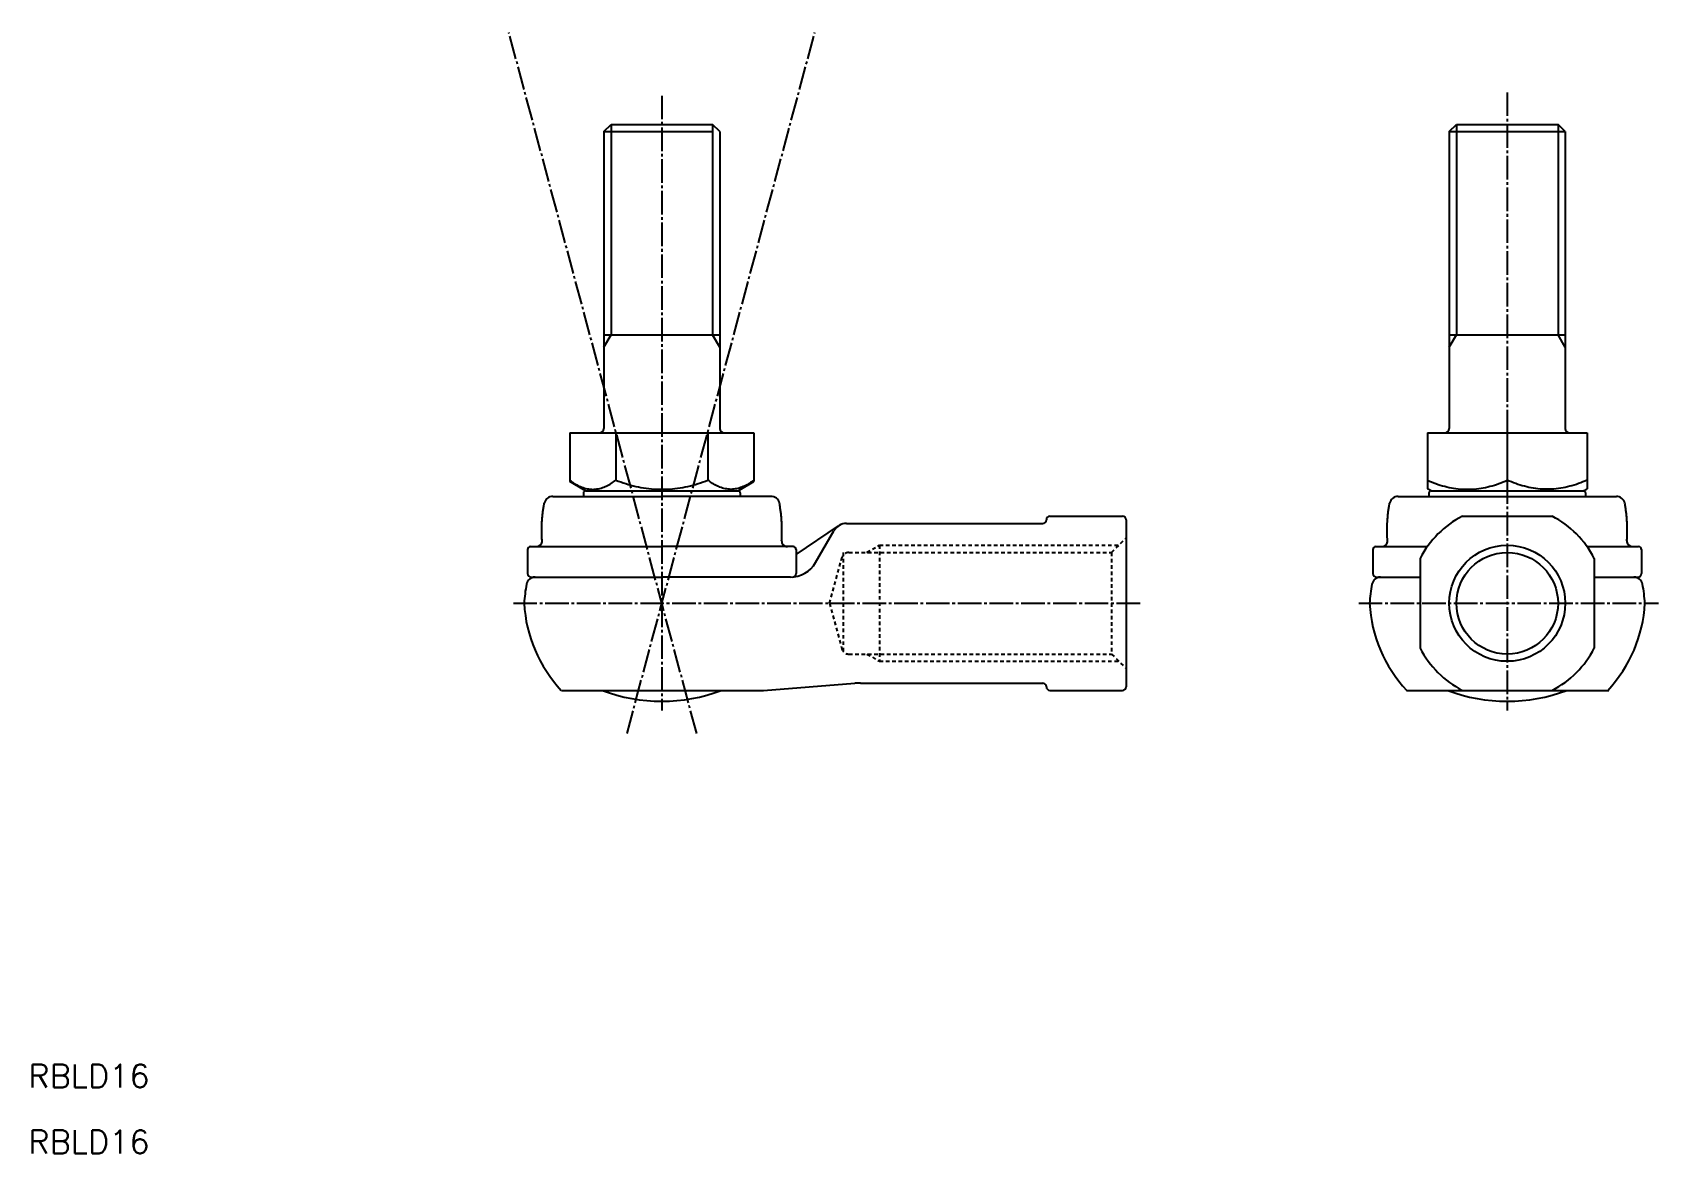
# Model space of a CAD drawing. Extents: x 18 to 242, y 21 to 175.
import ezdxf

# ---------------------------------------------------------------- set-up
doc = ezdxf.new("R2010")
doc.units = 0
doc.header["$LTSCALE"] = 0.25
doc.linetypes.add('CENTER', pattern=[17.5, 13, -1.5, 1.5, -1.5])
doc.linetypes.add('DASHED', pattern=[3.5, 2, -1.5])
doc.layers.get('0').update_dxf_attribs({"linetype": 'CONTINUOUS'})
doc.layers.add('CENTER', color=1, linetype='CENTER')
doc.styles.get("Standard").update_dxf_attribs({"font": 'txt', "bigfont": 'BIGFONT'})

msp = doc.modelspace()

# ---------------------------------------------------------------- linework, layer by layer
at = {"color": 7, "linetype": 'CONTINUOUS'}
for p, q in [((96.44, 161.55), (97.44, 162.55)), ((96.44, 161.55), (96.44, 120.65)), ((96.44, 161.55), (111.44, 161.55)), ((97.44, 162.55), (111.44, 162.55)), ((112.44, 161.55), (111.44, 162.55)), ((112.44, 161.55), (112.44, 120.65)), ((212.96, 161.55), (213.96, 162.55)), ((212.96, 161.55), (212.96, 120.65)), ((212.96, 161.55), (228.96, 161.55)), ((213.96, 162.55), (227.96, 162.55)), ((228.96, 161.55), (227.96, 162.55)), ((228.96, 161.55), (228.96, 120.65)), ((96.44, 133.55), (112.44, 133.55)), ((212.96, 133.55), (228.96, 133.55)), ((91.74, 120.05), (117.14, 120.05)), ((91.74, 120.05), (91.74, 113.32)), ((98.1, 120.05), (98.1, 113.52)), ((110.79, 120.05), (110.79, 113.52)), ((117.14, 120.05), (117.14, 113.32)), ((209.96, 120.05), (231.96, 120.05)), ((209.96, 120.05), (209.96, 112.34)), ((220.96, 120.05), (220.96, 113.52)), ((231.96, 120.05), (231.96, 112.34)), ((93.94, 112.05), (91.74, 113.32)), ((114.94, 112.05), (117.14, 113.32)), ((210.46, 112.05), (209.96, 112.34)), ((231.46, 112.05), (231.96, 112.34)), ((89.4, 111.27), (104.44, 111.27)), ((93.64, 111.75), (93.64, 111.27)), ((93.94, 112.05), (114.94, 112.05)), ((119.49, 111.27), (104.44, 111.27)), ((115.24, 111.75), (115.24, 111.27)), ((205.92, 111.27), (236, 111.27)), ((210.16, 111.75), (210.16, 111.27)), ((210.46, 112.05), (231.46, 112.05)), ((231.76, 111.75), (231.76, 111.27)), ((157.94, 108.55), (167.94, 108.55)), ((168.44, 108.05), (168.44, 85.05)), ((214.77, 108.55), (227.14, 108.55)), ((122.94, 103.26), (128.78, 107.21)), ((125.63, 102.15), (128.17, 106.55)), ((129.9, 107.55), (156.94, 107.55)), ((85.94, 103.95), (85.94, 100.65)), ((86.34, 104.35), (104.44, 104.35)), ((122.54, 104.35), (104.44, 104.35)), ((122.94, 103.95), (122.94, 100.65)), ((202.46, 103.95), (202.46, 100.65)), ((202.86, 104.35), (209.94, 104.35)), ((231.98, 104.35), (239.06, 104.35)), ((239.46, 103.95), (239.46, 100.65)), ((208.96, 102.74), (208.96, 90.37)), ((232.96, 102.74), (232.96, 90.37)), ((86.44, 100.15), (104.44, 100.15)), ((122.16, 100.15), (104.44, 100.15)), ((202.96, 100.15), (208.96, 100.15)), ((232.96, 100.15), (238.96, 100.15)), ((118.45, 84.55), (131.06, 85.52)), ((131.83, 85.55), (156.94, 85.55)), ((90.59, 84.55), (104.44, 84.55)), ((104.44, 84.55), (118.45, 84.55)), ((157.94, 84.55), (167.94, 84.55)), ((207.1, 84.55), (234.96, 84.55))]:
    msp.add_line(p, q, dxfattribs=at)
at = {"color": 3}
for p, q in [((97.44, 162.55), (97.44, 133.55)), ((111.44, 162.55), (111.44, 133.55)), ((213.96, 162.55), (213.96, 133.55)), ((227.96, 162.55), (227.96, 133.55)), ((96.44, 131.82), (97.44, 133.55)), ((112.44, 131.82), (111.44, 133.55)), ((212.96, 131.82), (213.96, 133.55)), ((228.96, 131.82), (227.96, 133.55))]:
    msp.add_line(p, q, dxfattribs=at)
at = {"color": 3, "linetype": 'DASHED'}
for p, q in [((166.44, 103.55), (168.44, 105.55)), ((129.44, 103.55), (129.44, 89.66)), ((130.21, 103.55), (166.44, 103.55)), ((132.71, 103.55), (134.44, 104.55)), ((134.44, 104.55), (167.44, 104.55)), ((134.44, 104.55), (134.44, 88.55)), ((166.44, 103.55), (166.44, 89.55)), ((127.57, 96.55), (129.25, 102.81)), ((127.57, 96.55), (129.25, 90.29)), ((130.21, 89.55), (166.44, 89.55)), ((132.71, 89.55), (134.44, 88.55)), ((134.44, 88.55), (167.44, 88.55)), ((166.44, 89.55), (168.44, 87.55))]:
    msp.add_line(p, q, dxfattribs=at)
for p, q in [((139.27, 89.55), (139.27, 89.55)), ((148.33, 89.55), (148.33, 89.55))]:
    msp.add_line(p, q)
at = {"color": 7, "linetype": 'CONTINUOUS'}
for points in [[(91.74, 113.52, 0.031131), (92.37, 113.07, 0.030113), (93.05, 112.7, 0.037318), (93.78, 112.43, 0.045447), (94.53, 112.27, 0.053784), (95.31, 112.27, 0.045432), (96.06, 112.43, 0.037306), (96.79, 112.7, 0.030126), (97.47, 113.07, 0.03113), (98.1, 113.52)], [(98.1, 113.52, 0.020085), (99.46, 113.04, 0.02), (100.86, 112.66, 0.021187), (102.28, 112.4, 0.022505), (103.72, 112.27, 0.023682), (105.17, 112.27, 0.022502), (106.61, 112.4, 0.021183), (108.03, 112.66, 0.019998), (109.43, 113.04, 0.020086), (110.79, 113.52)], [(117.14, 113.52, -0.031131), (116.52, 113.07, -0.030113), (115.84, 112.7, -0.037318), (115.11, 112.43, -0.045447), (114.35, 112.27, -0.053784), (113.58, 112.27, -0.045432), (112.82, 112.43, -0.037306), (112.1, 112.7, -0.030126), (111.42, 113.07, -0.03113), (110.79, 113.52)], [(209.96, 113.52, 0.022461), (211.13, 113.04, 0.022312), (212.34, 112.67, 0.024081), (213.57, 112.41, 0.026047), (214.83, 112.27, 0.027825), (216.09, 112.27, 0.026047), (217.35, 112.41, 0.024079), (218.58, 112.67, 0.022313), (219.79, 113.04, 0.022462), (220.96, 113.52)], [(231.96, 113.52, -0.022461), (230.79, 113.04, -0.022312), (229.58, 112.67, -0.024081), (228.35, 112.41, -0.026047), (227.09, 112.27, -0.027825), (225.83, 112.27, -0.026046), (224.57, 112.41, -0.024079), (223.34, 112.67, -0.022313), (222.13, 113.04, -0.022462), (220.96, 113.52)], [(87.94, 105.16, -0.006802), (87.91, 105.74, -0.006798), (87.9, 106.31, -0.006829), (87.9, 106.89, -0.006869), (87.91, 107.46, -0.006912), (87.94, 108.04, -0.006987), (87.99, 108.62, -0.007), (88.06, 109.19, -0.006957), (88.14, 109.76, -0.00696), (88.23, 110.33)], [(120.95, 105.16, 0.006802), (120.98, 105.74, 0.006798), (120.99, 106.31, 0.006829), (120.99, 106.89, 0.006869), (120.98, 107.46, 0.006912), (120.94, 108.04, 0.006987), (120.9, 108.62, 0.007), (120.83, 109.19, 0.006957), (120.75, 109.76, 0.00696), (120.66, 110.33)], [(204.46, 105.16, -0.006802), (204.43, 105.74, -0.006798), (204.41, 106.31, -0.006829), (204.41, 106.89, -0.006869), (204.43, 107.46, -0.006912), (204.46, 108.04, -0.006987), (204.51, 108.62, -0.007), (204.57, 109.19, -0.006957), (204.65, 109.76, -0.00696), (204.75, 110.33)], [(237.46, 105.16, 0.006802), (237.49, 105.74, 0.006798), (237.51, 106.31, 0.006829), (237.51, 106.89, 0.006869), (237.49, 107.46, 0.006912), (237.46, 108.04, 0.006987), (237.41, 108.62, 0.007), (237.35, 109.19, 0.006957), (237.27, 109.76, 0.00696), (237.17, 110.33)]]:
    msp.add_lwpolyline(points, format="xyb", dxfattribs=at)
msp.add_circle((220.96, 96.55), 8, dxfattribs=at)
at = {"color": 3}
msp.add_circle((220.96, 96.55), 7, dxfattribs=at)
at = {"color": 7, "linetype": 'CONTINUOUS'}
for centre, radius, start, end in [((95.84, 120.65), 0.6, 270, 0), ((113.04, 120.65), 0.6, 180, 269.9999), ((212.36, 120.65), 0.6, 270, 0), ((229.56, 120.65), 0.6, 180, 270), ((89.4, 110.07), 1.2, 88.1449, 167.4356), ((93.94, 111.75), 0.3, 90, 180), ((114.94, 111.75), 0.3, 0, 90), ((119.49, 110.07), 1.2, 12.5643, 91.8551), ((205.92, 110.07), 1.2, 90, 167.4356), ((210.46, 111.75), 0.3, 90, 180), ((231.46, 111.75), 0.3, 0, 90), ((236, 110.07), 1.2, 12.5643, 90), ((156.94, 108.05), 0.5, 270, 0), ((157.94, 108.05), 0.5, 90, 180), ((167.94, 108.05), 0.5, 0, 90), ((220.96, 96.55), 13.5, 117.2661, 152.734), ((220.96, 96.55), 13.5, 27.266, 62.7339), ((129.9, 105.55), 2, 90, 150.0001), ((86.34, 103.95), 0.4, 90, 179.9999), ((87.14, 105.15), 0.8, 270, 3.7618), ((121.75, 105.15), 0.8, 176.2382, 270), ((122.54, 103.95), 0.4, 0, 90), ((202.86, 103.95), 0.4, 90, 179.9999), ((203.66, 105.15), 0.8, 270, 3.7618), ((238.26, 105.15), 0.8, 176.2382, 270), ((239.06, 103.95), 0.4, 0, 90), ((122.16, 104.15), 4, 270, 330), ((104.44, 95.55), 19, 168.9882, 176.9831), ((86.97, 98.95), 1.2, 90, 168.9882), ((86.44, 100.65), 0.5, 180, 270), ((122.44, 100.65), 0.5, 270, 0), ((220.96, 95.55), 19, 168.9882, 176.9831), ((203.49, 98.95), 1.2, 90, 168.9881), ((202.96, 100.65), 0.5, 180, 270), ((238.43, 98.95), 1.2, 11.0118, 90), ((238.96, 100.65), 0.5, 270, 0), ((220.96, 95.55), 19, 3.0169, 11.0118), ((104.44, 97.55), 19, 183.0169, 223.1735), ((220.96, 97.55), 19, 183.0169, 223.1736), ((220.96, 97.55), 19, 316.8264, 356.983), ((220.96, 96.55), 13.5, 207.266, 242.7339), ((220.96, 96.55), 13.5, 297.2661, 332.734), ((131.83, 75.55), 10, 90, 94.4001), ((156.94, 85.05), 0.5, 0, 90), ((104.44, 106.04), 23, 249.1231, 290.8769), ((157.94, 85.05), 0.5, 180, 270), ((167.94, 85.05), 0.5, 270, 0), ((220.96, 106.04), 23, 249.1231, 290.8769)]:
    msp.add_arc(centre, radius, start, end, dxfattribs=at)
at = {"color": 3, "linetype": 'DASHED'}
for centre, start, end in [((130.21, 102.55), 90, 165), ((130.21, 90.55), 195, 270)]:
    msp.add_arc(centre, 1, start, end, dxfattribs=at)
at = {"layer": 'CENTER', "color": 1, "linetype": 'CENTER'}
for p, q in [((109.25, 78.61), (83.37, 175.2)), ((99.64, 78.61), (125.52, 175.2)), ((104.44, 166.5), (104.44, 81.75)), ((220.96, 166.95), (220.96, 120.05)), ((220.96, 113.52), (220.96, 81.75)), ((83.98, 96.55), (170.65, 96.55)), ((200.49, 96.55), (241.81, 96.55))]:
    msp.add_line(p, q, dxfattribs=at)

# ---------------------------------------------------------------- texts
at = {"color": 7, "linetype": 'CONTINUOUS', "width": 1.013011}
for p in [(17.15, 29.81), (17.15, 20.73)]:
    msp.add_text('RBLD16', height=3.2, dxfattribs=at).set_placement(p)

doc.saveas('drawing.dxf')
